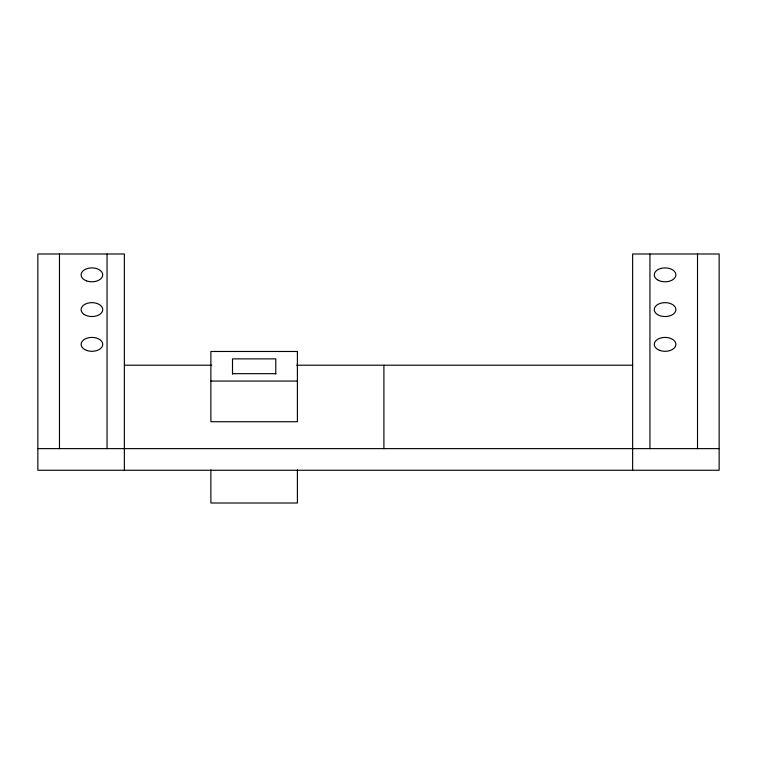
<?xml version="1.0" encoding="UTF-8"?>
<svg xmlns="http://www.w3.org/2000/svg" width="757" height="757" viewBox="0 0 757 757"><rect width="100%" height="100%" fill="white"/><g stroke="black" fill="none" stroke-linecap="round" stroke-linejoin="round"><path stroke-width="1.14" d="M124.366 365.215L211.667 365.215M296.602 365.215L632.634 365.215M232.503 373.665L275.766 373.665M210.881 381.064L297.397 381.064M37.85 448.627L719.15 448.627M697.519 253.992L697.519 448.627M649.941 253.992L649.941 448.627M632.634 470.258L632.634 253.992L719.15 253.992L719.15 470.258L37.85 470.258L37.85 253.992L124.366 253.992L124.366 470.258M383.903 365.215L383.903 448.627M297.397 469.908L297.397 503.008L210.881 503.008L210.881 469.908M275.766 374.119L275.766 358.875L232.503 358.875L232.503 374.119M107.059 253.992L107.059 448.627M59.481 253.992L59.481 448.627M297.397 351.475L210.881 351.475L210.881 421.715L297.397 421.715L297.397 351.475M86.516 350.377A10.816 6.955 0 0 0 102.734 344.359A10.816 6.955 0 0 0 86.516 338.341A10.816 6.955 0 0 0 86.516 350.377M84.273 314.515A10.816 6.955 0 0 0 102.365 311.401A10.816 6.955 0 0 0 89.118 302.885A10.816 6.955 0 0 0 84.273 314.515M86.516 280.866A10.816 6.955 0 0 0 102.734 274.848A10.816 6.955 0 0 0 86.516 268.82A10.816 6.955 0 0 0 86.516 280.866M657.436 314.515A10.816 6.955 0 0 0 675.528 311.401A10.816 6.955 0 0 0 662.28 302.885A10.816 6.955 0 0 0 657.436 314.515M659.669 350.377A10.816 6.955 0 0 0 675.897 344.359A10.816 6.955 0 0 0 659.669 338.341A10.816 6.955 0 0 0 659.669 350.377M657.436 279.759A10.816 6.955 0 0 0 675.528 276.646A10.816 6.955 0 0 0 662.28 268.129A10.816 6.955 0 0 0 657.436 279.759"/></g></svg>
